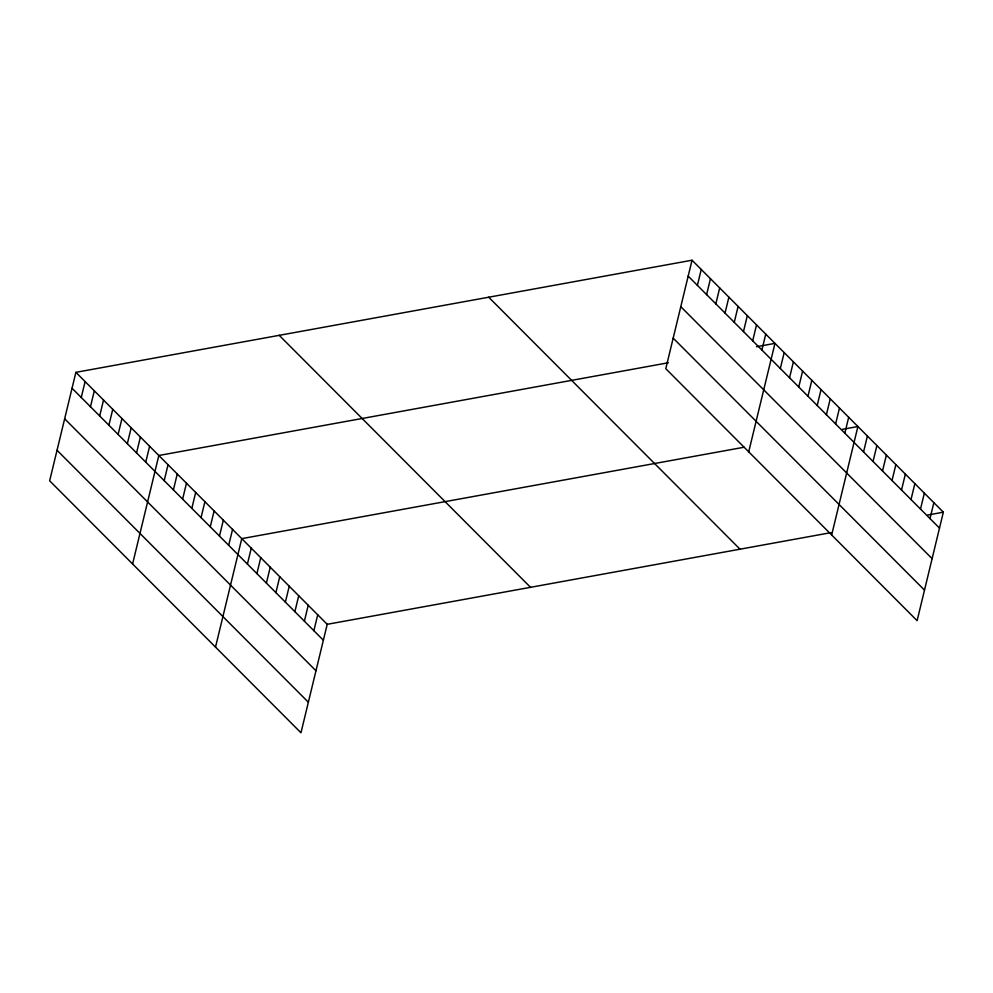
<?xml version="1.0" encoding="UTF-8"?>
<svg xmlns="http://www.w3.org/2000/svg" width="993" height="993" viewBox="0 0 993 993"><rect width="100%" height="100%" fill="white"/><g stroke="black" fill="none" stroke-linecap="round" stroke-linejoin="round"><path stroke-width="1.49" d="M75.89 372.338L49.65 480.811L300.966 732.784L327.218 624.312L75.89 372.338L692.034 260.216L943.35 512.189L917.11 620.662L665.782 368.688L692.034 260.216M81.252 397.485L85.113 381.573M90.475 406.72L94.323 390.808M99.685 415.968L103.533 400.055M108.907 425.203L112.755 409.29M118.117 434.438L121.965 418.525M127.34 443.685L131.188 427.772M136.55 452.92L140.398 437.007M145.76 462.155L149.608 446.242M132.59 563.962L158.83 455.489L668.326 362.768M164.193 480.637L168.04 464.724M173.415 489.872L177.263 473.959M182.625 499.119L186.473 483.206M191.835 508.354L195.695 492.441M201.058 517.589L204.906 501.676M210.268 526.836L214.116 510.923M219.49 536.071L223.338 520.158M228.7 545.306L232.548 529.393M215.518 647.113L241.771 538.64L744.154 447.222M247.406 564.074L251.254 548.161M256.902 573.594L260.749 557.669M266.397 583.102L270.245 567.189M275.893 592.622L279.741 576.71M285.388 602.143L289.236 586.23M294.884 611.663L298.732 595.75M304.379 621.184L308.227 605.271M313.875 630.704L317.723 614.791M697.396 285.363L701.244 269.451M706.606 294.611L710.454 278.698M715.829 303.846L719.677 287.933M725.039 313.08L728.887 297.168M734.249 322.328L738.109 306.415M743.472 331.563L747.319 315.65M752.682 340.798L756.529 324.885M761.904 350.045L765.752 334.132M748.722 451.84L774.962 343.367L756.48 346.731M780.324 368.515L784.185 352.602M789.547 377.762L793.395 361.849M798.757 386.997L802.605 371.084M807.979 396.232L811.827 380.319M817.189 405.479L821.037 389.566M826.399 414.714L830.26 398.801M835.622 423.949L839.47 408.036M844.832 433.196L848.68 417.283M831.662 534.991L857.902 426.518L842.263 429.361M863.55 451.952L867.398 436.039M873.046 461.472L876.893 445.559M882.529 470.992L886.389 455.079M892.024 480.513L895.872 464.6M901.52 490.033L905.368 474.12M911.015 499.541L914.863 483.628M920.511 509.061L924.359 493.149M930.007 518.582L933.854 502.669M327.218 624.312L831.029 532.633M927.71 515.032L943.35 512.189M688.174 276.128L939.502 528.102M680.788 306.676L932.104 558.649M673.18 338.141L924.495 590.115M488.705 297.217L740.021 549.191M279.219 335.336L530.535 587.31M72.042 388.251L323.358 640.224M64.657 418.798L315.973 670.771M57.035 450.263L308.364 702.237"/></g></svg>
